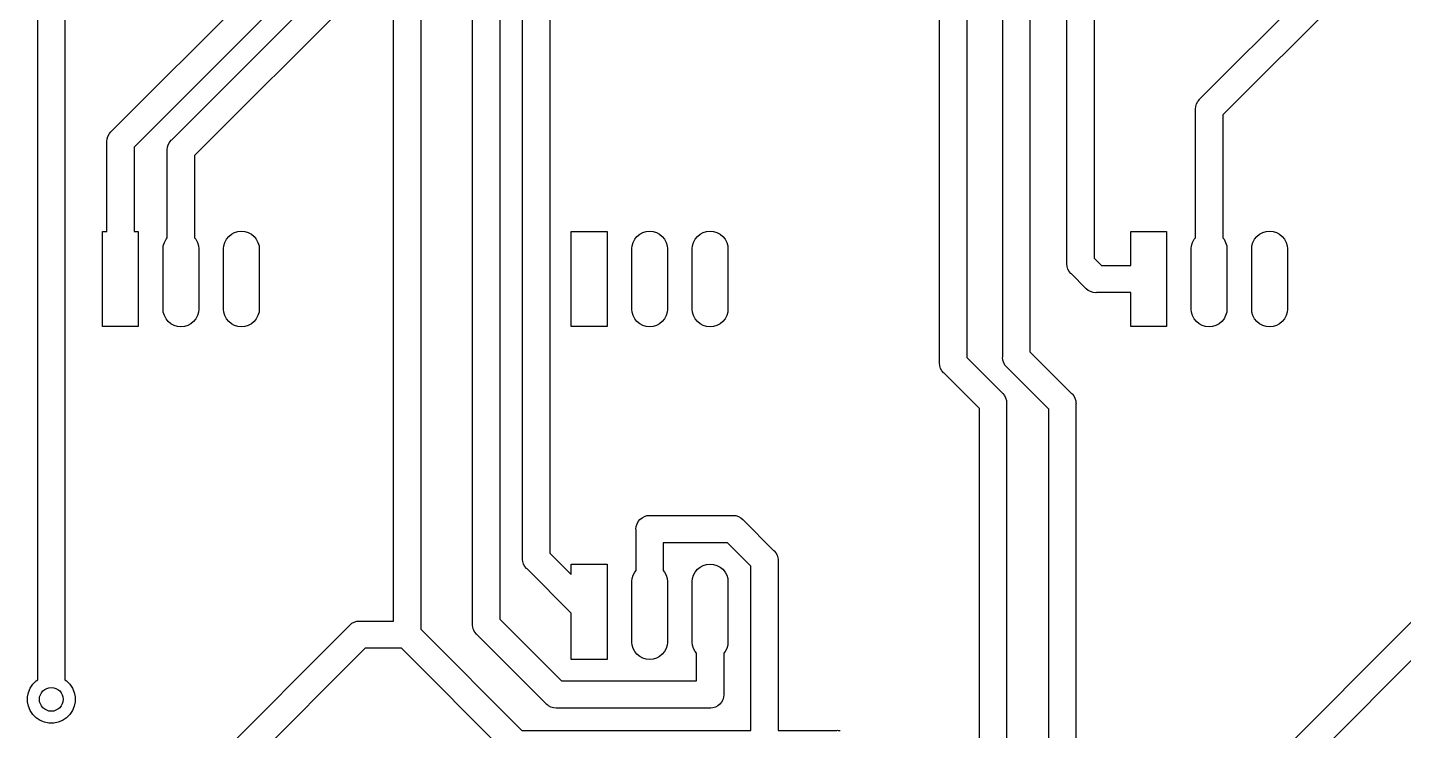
# Model space of a CAD drawing. Extents: x 0.31 to 6.77, y 0.22 to 4.01.
# Drawn here: x 2.846 to 5.121, y 1.504 to 2.666 of the extents above; entities that cross this region are included whole.
import ezdxf

# ---------------------------------------------------------------- set-up
doc = ezdxf.new("R2010")
doc.units = 0
doc.header["$MEASUREMENT"] = 0
doc.layers.add('BLACK', color=7, linetype='CONTINUOUS')

msp = doc.modelspace()

# ---------------------------------------------------------------- linework, layer by layer
at = {"layer": 'BLACK', "linetype": 'CONTINUOUS'}
for p, q in [((3.45144, 1.68461), (3.45144, 3.78639)), ((3.49644, 3.78639), (3.49644, 1.67143)), ((3.5823, 1.67979), (3.5823, 3.62192)), ((3.6273, 3.6137), (3.6273, 1.68801)), ((3.66503, 1.78857), (3.66503, 3.59044)), ((3.71003, 3.58223), (3.71003, 1.79679)), ((4.56503, 2.27611), (4.56503, 3.03393)), ((4.61003, 3.02572), (4.61003, 2.28432)), ((2.86322, 1.58757), (2.86322, 2.92711)), ((2.90822, 2.91889), (2.90822, 1.58756)), ((4.5038, 2.8508), (4.5038, 2.12954)), ((4.4588, 2.12133), (4.4588, 2.84258)), ((2.98487, 2.49378), (3.26496, 2.77387)), ((4.78487, 2.5476), (5.01215, 2.77487)), ((3.30259, 2.74786), (3.0225, 2.46777)), ((3.08487, 2.48003), (3.3454, 2.74056)), ((4.35437, 2.11201), (4.35437, 2.7447)), ((4.39937, 2.7447), (4.39937, 2.12022)), ((5.04978, 2.74886), (4.8225, 2.52159)), ((3.38303, 2.71455), (3.1225, 2.45402)), ((4.77739, 2.53091), (4.77783, 2.53532)), ((4.7775, 2.5298), (4.77739, 2.53091)), ((4.7775, 2.31834), (4.7775, 2.5298)), ((4.77783, 2.53532), (4.77911, 2.53956)), ((4.77911, 2.53956), (4.7812, 2.54347)), ((4.7812, 2.54347), (4.78175, 2.54413)), ((4.78175, 2.54413), (4.78401, 2.54689)), ((4.78401, 2.54689), (4.78487, 2.5476)), ((4.8225, 2.52159), (4.8225, 2.31834)), ((2.97739, 2.47709), (2.97783, 2.4815)), ((2.97783, 2.4815), (2.97911, 2.48574)), ((2.97911, 2.48574), (2.9812, 2.48965)), ((2.9812, 2.48965), (2.98175, 2.49031)), ((2.98175, 2.49031), (2.98401, 2.49308)), ((2.98401, 2.49308), (2.98487, 2.49378)), ((3.08401, 2.47933), (3.08487, 2.48003)), ((2.9775, 2.47598), (2.97739, 2.47709)), ((2.9775, 2.32874), (2.9775, 2.47598)), ((3.0225, 2.46777), (3.0225, 2.32874)), ((3.07739, 2.46334), (3.07783, 2.46775)), ((3.0775, 2.46223), (3.07739, 2.46334)), ((3.0775, 2.31834), (3.0775, 2.46223)), ((3.07783, 2.46775), (3.07911, 2.47199)), ((3.07911, 2.47199), (3.0812, 2.4759)), ((3.0812, 2.4759), (3.08218, 2.47709)), ((3.08218, 2.47709), (3.08401, 2.47933)), ((3.1225, 2.45402), (3.1225, 2.31834)), ((2.97047, 2.17126), (2.97047, 2.32874)), ((2.97047, 2.32874), (2.9775, 2.32874)), ((3.0225, 2.32874), (3.02953, 2.32874)), ((3.02953, 2.32874), (3.02953, 2.17126)), ((3.17902, 2.32019), (3.18352, 2.32388)), ((3.18352, 2.32388), (3.18865, 2.32662)), ((3.18865, 2.32662), (3.19421, 2.32831)), ((3.19421, 2.32831), (3.2, 2.32888)), ((3.2, 2.32888), (3.20579, 2.32831)), ((3.20579, 2.32831), (3.21135, 2.32662)), ((3.21135, 2.32662), (3.21648, 2.32388)), ((3.21648, 2.32388), (3.22098, 2.32019)), ((3.74547, 2.17126), (3.74547, 2.32874)), ((3.74547, 2.32874), (3.80453, 2.32874)), ((3.80453, 2.32874), (3.80453, 2.17126)), ((3.85402, 2.32019), (3.85852, 2.32388)), ((3.85852, 2.32388), (3.86365, 2.32662)), ((3.86365, 2.32662), (3.86921, 2.32831)), ((3.86921, 2.32831), (3.875, 2.32888)), ((3.875, 2.32888), (3.88079, 2.32831)), ((3.88079, 2.32831), (3.88635, 2.32662)), ((3.88635, 2.32662), (3.89148, 2.32388)), ((3.89148, 2.32388), (3.89598, 2.32019)), ((3.95402, 2.32019), (3.95852, 2.32388)), ((3.95852, 2.32388), (3.96365, 2.32662)), ((3.96365, 2.32662), (3.96921, 2.32831)), ((3.96921, 2.32831), (3.975, 2.32888)), ((3.975, 2.32888), (3.98079, 2.32831)), ((3.98079, 2.32831), (3.98635, 2.32662)), ((3.98635, 2.32662), (3.99148, 2.32388)), ((3.99148, 2.32388), (3.99598, 2.32019)), ((4.67047, 2.2725), (4.67047, 2.32874)), ((4.67047, 2.32874), (4.72953, 2.32874)), ((4.72953, 2.32874), (4.72953, 2.17126)), ((4.87902, 2.32019), (4.88352, 2.32388)), ((4.88352, 2.32388), (4.88865, 2.32662)), ((4.88865, 2.32662), (4.89421, 2.32831)), ((4.89421, 2.32831), (4.9, 2.32888)), ((4.9, 2.32888), (4.90579, 2.32831)), ((4.90579, 2.32831), (4.91135, 2.32662)), ((4.91135, 2.32662), (4.91648, 2.32388)), ((4.91648, 2.32388), (4.92098, 2.32019)), ((3.07047, 2.30066), (3.0709, 2.305)), ((3.07047, 2.19934), (3.07047, 2.30066)), ((3.0709, 2.305), (3.07259, 2.31057)), ((3.07259, 2.31057), (3.07533, 2.3157)), ((3.07533, 2.3157), (3.0775, 2.31834)), ((3.1225, 2.31834), (3.12467, 2.3157)), ((3.12467, 2.3157), (3.12741, 2.31057)), ((3.12741, 2.31057), (3.1291, 2.305)), ((3.1291, 2.305), (3.12953, 2.30066)), ((3.12953, 2.30066), (3.12953, 2.19934)), ((3.17047, 2.30066), (3.1709, 2.305)), ((3.17047, 2.19934), (3.17047, 2.30066)), ((3.1709, 2.305), (3.17259, 2.31057)), ((3.17259, 2.31057), (3.17533, 2.3157)), ((3.17533, 2.3157), (3.17902, 2.32019)), ((3.22098, 2.32019), (3.22467, 2.3157)), ((3.22467, 2.3157), (3.22741, 2.31057)), ((3.22741, 2.31057), (3.2291, 2.305)), ((3.2291, 2.305), (3.22953, 2.30066)), ((3.22953, 2.30066), (3.22953, 2.19934)), ((3.84547, 2.30066), (3.8459, 2.305)), ((3.84547, 2.19934), (3.84547, 2.30066)), ((3.8459, 2.305), (3.84759, 2.31057)), ((3.84759, 2.31057), (3.85033, 2.3157)), ((3.85033, 2.3157), (3.85402, 2.32019)), ((3.89598, 2.32019), (3.89967, 2.3157)), ((3.89967, 2.3157), (3.90241, 2.31057)), ((3.90241, 2.31057), (3.9041, 2.305)), ((3.9041, 2.305), (3.90453, 2.30066)), ((3.90453, 2.30066), (3.90453, 2.19934)), ((3.94547, 2.30066), (3.9459, 2.305)), ((3.94547, 2.19934), (3.94547, 2.30066)), ((3.9459, 2.305), (3.94759, 2.31057)), ((3.94759, 2.31057), (3.95033, 2.3157)), ((3.95033, 2.3157), (3.95402, 2.32019)), ((3.99598, 2.32019), (3.99967, 2.3157)), ((3.99967, 2.3157), (4.00241, 2.31057)), ((4.00241, 2.31057), (4.0041, 2.305)), ((4.0041, 2.305), (4.00453, 2.30066)), ((4.00453, 2.30066), (4.00453, 2.19934)), ((4.77047, 2.30066), (4.7709, 2.305)), ((4.77047, 2.19934), (4.77047, 2.30066)), ((4.7709, 2.305), (4.77259, 2.31057)), ((4.77259, 2.31057), (4.77533, 2.3157)), ((4.77533, 2.3157), (4.7775, 2.31834)), ((4.8225, 2.31834), (4.82467, 2.3157)), ((4.82467, 2.3157), (4.82741, 2.31057)), ((4.82741, 2.31057), (4.8291, 2.305)), ((4.8291, 2.305), (4.82953, 2.30066)), ((4.82953, 2.30066), (4.82953, 2.19934)), ((4.87047, 2.30066), (4.8709, 2.305)), ((4.87047, 2.19934), (4.87047, 2.30066)), ((4.8709, 2.305), (4.87259, 2.31057)), ((4.87259, 2.31057), (4.87533, 2.3157)), ((4.87533, 2.3157), (4.87902, 2.32019)), ((4.92098, 2.32019), (4.92467, 2.3157)), ((4.92467, 2.3157), (4.92741, 2.31057)), ((4.92741, 2.31057), (4.9291, 2.305)), ((4.9291, 2.305), (4.92953, 2.30066)), ((4.92953, 2.30066), (4.92953, 2.19934)), ((4.56492, 2.275), (4.56503, 2.27611)), ((4.61003, 2.28432), (4.62186, 2.2725)), ((4.56536, 2.27059), (4.56492, 2.275)), ((4.56664, 2.26635), (4.56536, 2.27059)), ((4.56867, 2.26256), (4.56664, 2.26635)), ((4.56873, 2.26244), (4.56867, 2.26256)), ((4.57154, 2.25902), (4.56873, 2.26244)), ((4.5724, 2.25831), (4.57154, 2.25902)), ((4.59584, 2.23487), (4.5724, 2.25831)), ((4.62186, 2.2725), (4.67047, 2.2725)), ((4.59655, 2.23401), (4.59584, 2.23487)), ((4.59997, 2.2312), (4.59655, 2.23401)), ((4.60388, 2.22911), (4.59997, 2.2312)), ((4.60812, 2.22783), (4.60388, 2.22911)), ((4.61254, 2.22739), (4.60812, 2.22783)), ((4.61364, 2.2275), (4.61254, 2.22739)), ((4.67047, 2.2275), (4.61364, 2.2275)), ((4.67047, 2.17126), (4.67047, 2.2275)), ((3.0709, 2.195), (3.07047, 2.19934)), ((3.07259, 2.18943), (3.0709, 2.195)), ((3.07533, 2.1843), (3.07259, 2.18943)), ((3.07902, 2.17981), (3.07533, 2.1843)), ((3.12467, 2.1843), (3.12098, 2.17981)), ((3.12741, 2.18943), (3.12467, 2.1843)), ((3.1291, 2.195), (3.12741, 2.18943)), ((3.12953, 2.19934), (3.1291, 2.195)), ((3.1709, 2.195), (3.17047, 2.19934)), ((3.17259, 2.18943), (3.1709, 2.195)), ((3.17533, 2.1843), (3.17259, 2.18943)), ((3.17902, 2.17981), (3.17533, 2.1843)), ((3.22467, 2.1843), (3.22098, 2.17981)), ((3.22741, 2.18943), (3.22467, 2.1843)), ((3.2291, 2.195), (3.22741, 2.18943)), ((3.22953, 2.19934), (3.2291, 2.195)), ((3.8459, 2.195), (3.84547, 2.19934)), ((3.84759, 2.18943), (3.8459, 2.195)), ((3.85033, 2.1843), (3.84759, 2.18943)), ((3.85402, 2.17981), (3.85033, 2.1843)), ((3.89967, 2.1843), (3.89598, 2.17981)), ((3.90241, 2.18943), (3.89967, 2.1843)), ((3.9041, 2.195), (3.90241, 2.18943)), ((3.90453, 2.19934), (3.9041, 2.195)), ((3.9459, 2.195), (3.94547, 2.19934)), ((3.94759, 2.18943), (3.9459, 2.195)), ((3.95033, 2.1843), (3.94759, 2.18943)), ((3.95402, 2.17981), (3.95033, 2.1843)), ((3.99967, 2.1843), (3.99598, 2.17981)), ((4.00241, 2.18943), (3.99967, 2.1843)), ((4.0041, 2.195), (4.00241, 2.18943)), ((4.00453, 2.19934), (4.0041, 2.195)), ((4.7709, 2.195), (4.77047, 2.19934)), ((4.77259, 2.18943), (4.7709, 2.195)), ((4.77533, 2.1843), (4.77259, 2.18943)), ((4.77902, 2.17981), (4.77533, 2.1843)), ((4.82467, 2.1843), (4.82098, 2.17981)), ((4.82741, 2.18943), (4.82467, 2.1843)), ((4.8291, 2.195), (4.82741, 2.18943)), ((4.82953, 2.19934), (4.8291, 2.195)), ((4.8709, 2.195), (4.87047, 2.19934)), ((4.87259, 2.18943), (4.8709, 2.195)), ((4.87533, 2.1843), (4.87259, 2.18943)), ((4.87902, 2.17981), (4.87533, 2.1843)), ((4.92467, 2.1843), (4.92098, 2.17981)), ((4.92741, 2.18943), (4.92467, 2.1843)), ((4.9291, 2.195), (4.92741, 2.18943)), ((4.92953, 2.19934), (4.9291, 2.195)), ((3.02953, 2.17126), (2.97047, 2.17126)), ((3.08352, 2.17612), (3.07902, 2.17981)), ((3.08865, 2.17338), (3.08352, 2.17612)), ((3.09421, 2.17169), (3.08865, 2.17338)), ((3.1, 2.17112), (3.09421, 2.17169)), ((3.10579, 2.17169), (3.1, 2.17112)), ((3.11135, 2.17338), (3.10579, 2.17169)), ((3.11648, 2.17612), (3.11135, 2.17338)), ((3.12098, 2.17981), (3.11648, 2.17612)), ((3.18352, 2.17612), (3.17902, 2.17981)), ((3.18865, 2.17338), (3.18352, 2.17612)), ((3.19421, 2.17169), (3.18865, 2.17338)), ((3.2, 2.17112), (3.19421, 2.17169)), ((3.20579, 2.17169), (3.2, 2.17112)), ((3.21135, 2.17338), (3.20579, 2.17169)), ((3.21648, 2.17612), (3.21135, 2.17338)), ((3.22098, 2.17981), (3.21648, 2.17612)), ((3.80453, 2.17126), (3.74547, 2.17126)), ((3.85852, 2.17612), (3.85402, 2.17981)), ((3.86365, 2.17338), (3.85852, 2.17612)), ((3.86921, 2.17169), (3.86365, 2.17338)), ((3.875, 2.17112), (3.86921, 2.17169)), ((3.88079, 2.17169), (3.875, 2.17112)), ((3.88635, 2.17338), (3.88079, 2.17169)), ((3.89148, 2.17612), (3.88635, 2.17338)), ((3.89598, 2.17981), (3.89148, 2.17612)), ((3.95852, 2.17612), (3.95402, 2.17981)), ((3.96365, 2.17338), (3.95852, 2.17612)), ((3.96921, 2.17169), (3.96365, 2.17338)), ((3.975, 2.17112), (3.96921, 2.17169)), ((3.98079, 2.17169), (3.975, 2.17112)), ((3.98635, 2.17338), (3.98079, 2.17169)), ((3.99148, 2.17612), (3.98635, 2.17338)), ((3.99598, 2.17981), (3.99148, 2.17612)), ((4.72953, 2.17126), (4.67047, 2.17126)), ((4.78352, 2.17612), (4.77902, 2.17981)), ((4.78865, 2.17338), (4.78352, 2.17612)), ((4.79421, 2.17169), (4.78865, 2.17338)), ((4.8, 2.17112), (4.79421, 2.17169)), ((4.80579, 2.17169), (4.8, 2.17112)), ((4.81135, 2.17338), (4.80579, 2.17169)), ((4.81648, 2.17612), (4.81135, 2.17338)), ((4.82098, 2.17981), (4.81648, 2.17612)), ((4.88352, 2.17612), (4.87902, 2.17981)), ((4.88865, 2.17338), (4.88352, 2.17612)), ((4.89421, 2.17169), (4.88865, 2.17338)), ((4.9, 2.17112), (4.89421, 2.17169)), ((4.90579, 2.17169), (4.9, 2.17112)), ((4.91135, 2.17338), (4.90579, 2.17169)), ((4.91648, 2.17612), (4.91135, 2.17338)), ((4.92098, 2.17981), (4.91648, 2.17612)), ((4.39937, 2.12022), (4.45788, 2.06171)), ((4.45869, 2.12022), (4.4588, 2.12133)), ((4.45913, 2.11581), (4.45869, 2.12022)), ((4.5038, 2.12954), (4.57252, 2.06083)), ((4.35426, 2.1109), (4.35437, 2.11201)), ((4.3547, 2.10649), (4.35426, 2.1109)), ((4.35598, 2.10225), (4.3547, 2.10649)), ((4.35807, 2.09834), (4.35598, 2.10225)), ((4.35862, 2.09768), (4.35807, 2.09834)), ((4.36088, 2.09491), (4.35862, 2.09768)), ((4.36174, 2.09421), (4.36088, 2.09491)), ((4.42026, 2.0357), (4.36174, 2.09421)), ((4.46042, 2.11157), (4.45913, 2.11581)), ((4.46117, 2.11016), (4.46042, 2.11157)), ((4.4625, 2.10766), (4.46117, 2.11016)), ((4.46532, 2.10423), (4.4625, 2.10766)), ((4.46617, 2.10353), (4.46532, 2.10423)), ((4.53489, 2.03481), (4.46617, 2.10353)), ((4.45788, 2.06171), (4.45874, 2.061)), ((4.45874, 2.061), (4.46155, 2.05758)), ((4.46155, 2.05758), (4.46364, 2.05367)), ((4.46364, 2.05367), (4.46493, 2.04943)), ((4.46493, 2.04943), (4.46526, 2.04612)), ((4.57252, 2.06083), (4.57338, 2.06012)), ((4.57338, 2.06012), (4.57619, 2.05669)), ((4.57619, 2.05669), (4.57828, 2.05279)), ((4.57828, 2.05279), (4.57956, 2.04854)), ((4.57956, 2.04854), (4.5798, 2.04612)), ((4.42026, 1.10408), (4.42026, 2.0357)), ((4.46526, 2.04612), (4.46536, 2.04502)), ((4.46536, 2.04502), (4.46526, 2.04391)), ((4.46526, 2.04391), (4.46526, 1.09586)), ((4.53489, 1.10447), (4.53489, 2.03481)), ((4.5798, 2.04612), (4.58, 2.04413)), ((4.58, 2.04413), (4.57989, 2.04303)), ((4.57989, 2.04303), (4.57989, 1.11765)), ((3.85283, 1.84109), (3.85411, 1.84533)), ((3.85411, 1.84533), (3.8562, 1.84924)), ((3.8562, 1.84924), (3.85901, 1.85266)), ((3.85901, 1.85266), (3.86244, 1.85548)), ((3.86244, 1.85548), (3.86635, 1.85757)), ((3.86635, 1.85757), (3.87059, 1.85885)), ((3.87059, 1.85885), (3.87389, 1.85918)), ((3.87389, 1.85918), (3.875, 1.85929)), ((3.875, 1.85929), (3.87611, 1.85918)), ((3.87611, 1.85918), (4.01191, 1.85918)), ((4.01191, 1.85918), (4.01302, 1.85929)), ((4.01302, 1.85929), (4.01412, 1.85918)), ((4.01412, 1.85918), (4.01743, 1.85885)), ((4.01743, 1.85885), (4.02167, 1.85757)), ((4.02167, 1.85757), (4.02558, 1.85548)), ((4.02558, 1.85548), (4.02901, 1.85266)), ((4.02901, 1.85266), (4.02971, 1.85181)), ((4.02971, 1.85181), (4.08004, 1.80148)), ((3.85239, 1.83668), (3.85283, 1.84109)), ((3.8525, 1.83557), (3.85239, 1.83668)), ((3.8525, 1.76834), (3.8525, 1.83557)), ((4.0037, 1.81418), (3.8975, 1.81418)), ((3.8975, 1.81418), (3.8975, 1.76834)), ((4.04241, 1.77547), (4.0037, 1.81418)), ((4.08004, 1.80148), (4.0809, 1.80077)), ((4.0809, 1.80077), (4.08371, 1.79735)), ((4.08371, 1.79735), (4.0858, 1.79344)), ((3.66492, 1.78747), (3.66503, 1.78857)), ((3.66503, 1.78636), (3.66492, 1.78747)), ((3.66536, 1.78306), (3.66503, 1.78636)), ((3.66664, 1.77882), (3.66536, 1.78306)), ((3.66873, 1.77491), (3.66664, 1.77882)), ((3.67154, 1.77148), (3.66873, 1.77491)), ((3.71003, 1.79679), (3.74547, 1.76135)), ((3.74547, 1.76135), (3.74547, 1.77874)), ((3.74547, 1.77874), (3.80453, 1.77874)), ((3.80453, 1.77874), (3.80453, 1.62126)), ((3.95852, 1.77388), (3.96365, 1.77662)), ((3.96365, 1.77662), (3.96921, 1.77831)), ((3.96921, 1.77831), (3.975, 1.77888)), ((3.975, 1.77888), (3.98079, 1.77831)), ((3.98079, 1.77831), (3.98635, 1.77662)), ((3.98635, 1.77662), (3.99148, 1.77388)), ((4.04241, 1.50396), (4.04241, 1.77547)), ((4.0858, 1.79344), (4.08708, 1.7892)), ((4.08708, 1.7892), (4.08731, 1.78686)), ((4.08731, 1.78686), (4.08752, 1.78479)), ((4.08752, 1.78479), (4.08741, 1.78368)), ((4.08741, 1.78368), (4.08741, 1.50396)), ((3.6724, 1.77078), (3.67154, 1.77148)), ((3.74547, 1.69771), (3.6724, 1.77078)), ((3.84547, 1.75066), (3.8459, 1.755)), ((3.8459, 1.755), (3.84759, 1.76057)), ((3.84759, 1.76057), (3.85033, 1.7657)), ((3.85033, 1.7657), (3.8525, 1.76834)), ((3.8975, 1.76834), (3.89967, 1.7657)), ((3.89967, 1.7657), (3.90241, 1.76057)), ((3.90241, 1.76057), (3.9041, 1.755)), ((3.9041, 1.755), (3.90453, 1.75066)), ((3.94547, 1.75066), (3.9459, 1.755)), ((3.9459, 1.755), (3.94759, 1.76057)), ((3.94759, 1.76057), (3.95033, 1.7657)), ((3.95033, 1.7657), (3.95402, 1.77019)), ((3.95402, 1.77019), (3.95852, 1.77388)), ((3.99148, 1.77388), (3.99598, 1.77019)), ((3.99598, 1.77019), (3.99967, 1.7657)), ((3.99967, 1.7657), (4.00241, 1.76057)), ((4.00241, 1.76057), (4.0041, 1.755)), ((4.0041, 1.755), (4.00453, 1.75066)), ((3.84547, 1.64934), (3.84547, 1.75066)), ((3.90453, 1.75066), (3.90453, 1.64934)), ((3.94547, 1.64934), (3.94547, 1.75066)), ((4.00453, 1.75066), (4.00453, 1.64934)), ((3.38667, 1.683), (3.39091, 1.68429)), ((3.39091, 1.68429), (3.39422, 1.68461)), ((3.39422, 1.68461), (3.39532, 1.68472)), ((3.39422, 1.68461), (3.39422, 1.68461)), ((3.39532, 1.68472), (3.39643, 1.68461)), ((3.39643, 1.68461), (3.45144, 1.68461)), ((3.6273, 1.68801), (3.72949, 1.58582)), ((3.74547, 1.62126), (3.74547, 1.69771)), ((4.85987, 1.40849), (5.1403, 1.68892)), ((3.125, 1.42361), (3.37863, 1.67724)), ((3.37863, 1.67724), (3.37934, 1.6781)), ((3.37934, 1.6781), (3.38276, 1.68091)), ((3.38276, 1.68091), (3.38667, 1.683)), ((3.49644, 1.67143), (3.66392, 1.50396)), ((3.58219, 1.67869), (3.5823, 1.67979)), ((3.5823, 1.67758), (3.58219, 1.67869)), ((3.58263, 1.67428), (3.5823, 1.67758)), ((3.58392, 1.67004), (3.58263, 1.67428)), ((3.586, 1.66613), (3.58392, 1.67004)), ((3.58882, 1.6627), (3.586, 1.66613)), ((3.58968, 1.662), (3.58882, 1.6627)), ((3.70348, 1.54819), (3.58968, 1.662)), ((3.40464, 1.63961), (3.1475, 1.38247)), ((3.46462, 1.63961), (3.40464, 1.63961)), ((3.63791, 1.46633), (3.46462, 1.63961)), ((3.8459, 1.645), (3.84547, 1.64934)), ((3.84759, 1.63943), (3.8459, 1.645)), ((3.85033, 1.6343), (3.84759, 1.63943)), ((3.90241, 1.63943), (3.89967, 1.6343)), ((3.9041, 1.645), (3.90241, 1.63943)), ((3.90453, 1.64934), (3.9041, 1.645)), ((3.9459, 1.645), (3.94547, 1.64934)), ((3.94759, 1.63943), (3.9459, 1.645)), ((3.95033, 1.6343), (3.94759, 1.63943)), ((4.00241, 1.63943), (3.99967, 1.6343)), ((4.0041, 1.645), (4.00241, 1.63943)), ((4.00453, 1.64934), (4.0041, 1.645)), ((5.16631, 1.65129), (4.8975, 1.38248)), ((3.80453, 1.62126), (3.74547, 1.62126)), ((3.85402, 1.62981), (3.85033, 1.6343)), ((3.85852, 1.62612), (3.85402, 1.62981)), ((3.86365, 1.62338), (3.85852, 1.62612)), ((3.86921, 1.62169), (3.86365, 1.62338)), ((3.875, 1.62112), (3.86921, 1.62169)), ((3.88079, 1.62169), (3.875, 1.62112)), ((3.88635, 1.62338), (3.88079, 1.62169)), ((3.89148, 1.62612), (3.88635, 1.62338)), ((3.89598, 1.62981), (3.89148, 1.62612)), ((3.89967, 1.6343), (3.89598, 1.62981)), ((3.9525, 1.63166), (3.95033, 1.6343)), ((3.9525, 1.58582), (3.9525, 1.63166)), ((3.99967, 1.6343), (3.9975, 1.63166)), ((3.9975, 1.63166), (3.9975, 1.56443)), ((2.84786, 1.56673), (2.85083, 1.5739)), ((2.85083, 1.5739), (2.85514, 1.58034)), ((2.85514, 1.58034), (2.86062, 1.58583)), ((2.86062, 1.58583), (2.86322, 1.58757)), ((2.90822, 1.58756), (2.91082, 1.58583)), ((2.91082, 1.58583), (2.9163, 1.58034)), ((2.9163, 1.58034), (2.92061, 1.5739)), ((2.92061, 1.5739), (2.92358, 1.56673)), ((3.72949, 1.58582), (3.9525, 1.58582)), ((2.84635, 1.55913), (2.84786, 1.56673)), ((2.84635, 1.55137), (2.84635, 1.55913)), ((2.84786, 1.54376), (2.84635, 1.55137)), ((2.92358, 1.56673), (2.92509, 1.55913)), ((2.92509, 1.55137), (2.92358, 1.54376)), ((2.92509, 1.55913), (2.92509, 1.55137)), ((3.70418, 1.54734), (3.70348, 1.54819)), ((3.7066, 1.54535), (3.70418, 1.54734)), ((3.99099, 1.54734), (3.98756, 1.54452)), ((3.9938, 1.55076), (3.99099, 1.54734)), ((3.99589, 1.55467), (3.9938, 1.55076)), ((3.99717, 1.55891), (3.99589, 1.55467)), ((3.99761, 1.56332), (3.99717, 1.55891)), ((3.9975, 1.56443), (3.99761, 1.56332)), ((2.85083, 1.5366), (2.84786, 1.54376)), ((2.85514, 1.53015), (2.85083, 1.5366)), ((2.86062, 1.52467), (2.85514, 1.53015)), ((2.86707, 1.52036), (2.86062, 1.52467)), ((2.91082, 1.52467), (2.90437, 1.52036)), ((2.9163, 1.53015), (2.91082, 1.52467)), ((2.92061, 1.5366), (2.9163, 1.53015)), ((2.92358, 1.54376), (2.92061, 1.5366)), ((3.70761, 1.54452), (3.7066, 1.54535)), ((3.71152, 1.54243), (3.70761, 1.54452)), ((3.71576, 1.54115), (3.71152, 1.54243)), ((3.72017, 1.54071), (3.71576, 1.54115)), ((3.72127, 1.54082), (3.72017, 1.54071)), ((3.97389, 1.54082), (3.72127, 1.54082)), ((3.975, 1.54071), (3.97389, 1.54082)), ((3.97611, 1.54082), (3.975, 1.54071)), ((3.97941, 1.54115), (3.97611, 1.54082)), ((3.98365, 1.54243), (3.97941, 1.54115)), ((3.98756, 1.54452), (3.98365, 1.54243)), ((2.87424, 1.51739), (2.86707, 1.52036)), ((2.88184, 1.51588), (2.87424, 1.51739)), ((2.8896, 1.51588), (2.88184, 1.51588)), ((2.8972, 1.51739), (2.8896, 1.51588)), ((2.90437, 1.52036), (2.8972, 1.51739)), ((3.66392, 1.50396), (4.04241, 1.50396)), ((4.08741, 1.50396), (4.18462, 1.50396)), ((4.18462, 1.50396), (4.18573, 1.50407)), ((4.18573, 1.50407), (4.18683, 1.50396)), ((4.18683, 1.50396), (4.19014, 1.50363))]:
    msp.add_line(p, q, dxfattribs=at)
at = {"layer": 'BLACK'}
msp.add_circle((2.88572, 1.55525), 0.019685, dxfattribs=at)

doc.saveas('drawing.dxf')
